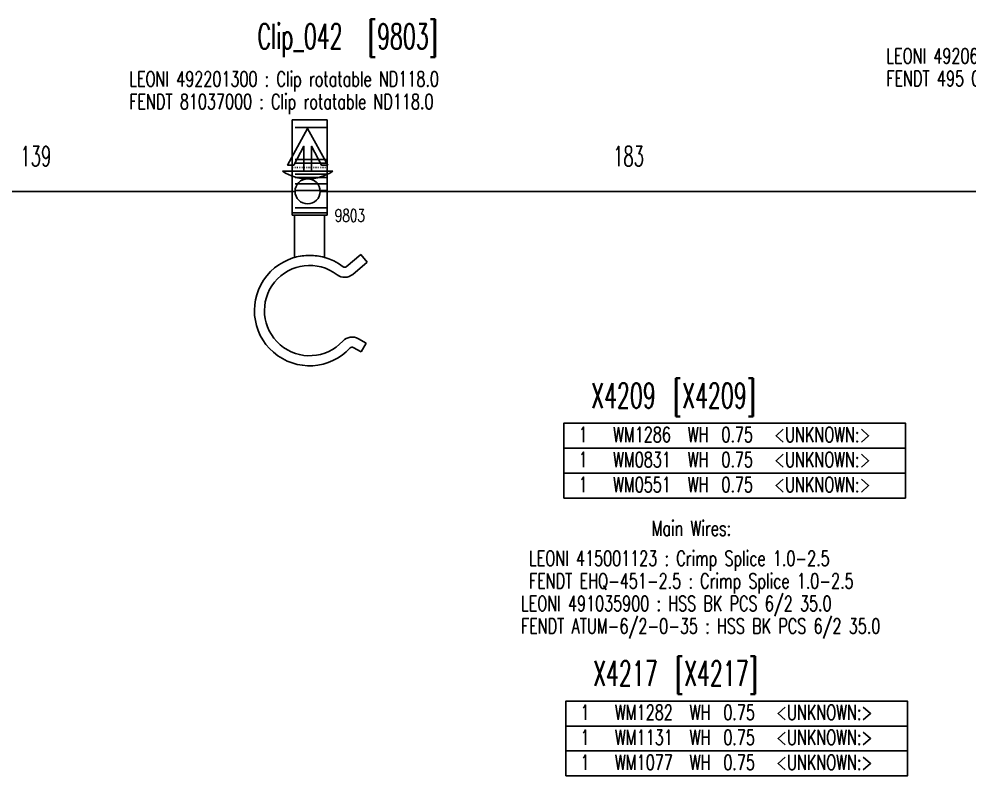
# Model space of a CAD drawing. Header units: millimetres. Extents: x -1 to 4489, y 0 to 1364.
# Drawn here: x 1105.5 to 1294.9, y 753.5 to 904.3 of the extents above; entities that cross this region are included whole.
import ezdxf

# ---------------------------------------------------------------- set-up
doc = ezdxf.new("R2010")
doc.units = ezdxf.units.MM
doc.linetypes.add('DOT', pattern=[0.25, 0, -0.25])
doc.linetypes.add('HIDDEN', pattern=[9.524999999999999, 6.35, -3.175])
doc.layers.add('A_ACHSEN', color=7, linetype='Continuous')
doc.layers.add('DEFAULT_2', color=8, linetype='HIDDEN')
doc.styles.add('HS-BUNDLE-DIMENSION', font='ROMANS.SHX', dxfattribs={"width": 0.6, "height": 4})
doc.styles.add('HS-COMP-DESCRIPTION', font='ROMANS.SHX', dxfattribs={"width": 0.6, "height": 5})
doc.styles.add('HS-NODE', font='ROMANS.SHX', dxfattribs={"width": 0.7, "height": 2.5})
doc.styles.add('HS-PART-NO', font='ROMANS.SHX', dxfattribs={"width": 0.7, "height": 3})
doc.styles.add('HS-WIRE', font='ROMANS.SHX', dxfattribs={"width": 0.7, "height": 3})
doc.linetypes.add('NW_19_FHW_OPEN', pattern='A,0.0001,["=",Standard,S=0.4,R=0,X=0,Y=-0.2],-0.0001,["[]",Standard,S=0.3,R=0,X=-0.05,Y=-0.15],-0.2', length=0.2002)

# ---------------------------------------------------------------- blocks, each defined once
blk = doc.blocks.new('A$C3B52033C')
at = {"color": 7, "linetype": 'Continuous'}
for p, q in [((14.49987809795664, 48.99996592311015), (7.499878097956639, 48.99996592311015)), ((7.499878097956639, 29.99996592311015), (7.499878097956639, 48.99995863321044)), ((14.49987809795664, 29.99996592311015), (14.49987809795664, 48.99995863321044)), ((14.49987809795664, 30.48608773441026), (7.499878097956639, 30.48608773441026)), ((14.49987809795664, 29.99996592311015), (7.499878097956639, 29.99996592311015)), ((18.31313042615682, 19.74732783301044), (21.20496952535666, 22.17386895461038)), ((21.20496952535666, 22.17386895461038), (22.49054474475668, 20.64178006841018)), ((22.49054474475668, 20.64178006841018), (19.59870564555683, 18.21523894681047)), ((20.7209891455567, 5.387479842910238), (22.25820834715694, 4.499965923110153)), ((22.25820834715694, 4.499965923110153), (21.25820834715694, 2.767915115510391)), ((21.25820834715694, 2.767915115510391), (19.7209891455567, 3.655429035310249))]:
    blk.add_line(p, q, dxfattribs=at)
for centre, radius, start, end in [((10.99987809795664, 10.99996592311015), 11, 52.55585779860082, 317.4441422014002), ((10.99987809795664, 10.99996592311015), 9, 52.55585779860082, 317.4441422014002), ((17.99173662125679, 20.1303500546104), 0.5, 232.5558577986008, 310.0000000000024), ((17.99173662125679, 20.1303500546104), 2.5, 232.5558577986008, 310.0000000000024), ((19.4709891455567, 3.222416333410251), 2.5, 60.00000000000279, 137.4441422014002), ((19.4709891455567, 3.222416333410251), 0.5, 60.00000000000279, 137.4441422014002)]:
    blk.add_arc(centre, radius, start, end, dxfattribs=at)
at = {"layer": 'A_ACHSEN', "color": 7, "linetype": 'Continuous'}
for p, q in [((7.999878097956639, 29.99996592311015), (7.999878097956639, 21.58297116731035)), ((13.99987809795664, 29.99996592311015), (13.99987809795664, 21.58297116731035))]:
    blk.add_line(p, q, dxfattribs=at)
at = {"layer": 'A_ACHSEN', "color": 8, "linetype": 'HIDDEN'}
blk.add_arc((10.99987809795664, 10.99996592311015), 11, 74.1733798681031, 105.8266201318969, dxfattribs=at)
at = {"layer": 'DEFAULT_2', "color": 8, "linetype": 'HIDDEN'}
for p, q in [((14.49987809795664, 47.49996592311015), (7.499878097956639, 47.49996592311015)), ((14.49987809795664, 41.07763824381038), (7.499878097956639, 41.07763824381038)), ((14.49987809795664, 40.3935979571105), (7.499878097956639, 40.3935979571105)), ((14.49987809795664, 38.20298006061023), (7.499878097956639, 38.20298006061023)), ((14.49987809795664, 37.51893977401062), (7.499878097956639, 37.51893977401062)), ((14.49987809795664, 36.25077456151041), (7.499878097956639, 36.25077456151041)), ((14.49987809795664, 34.95551424571033), (7.499878097956639, 34.95551424571033)), ((14.49987809795664, 31.49996592311015), (7.499878097956639, 31.49996592311015))]:
    blk.add_line(p, q, dxfattribs=at)
at = {"layer": 'DEFAULT_2', "color": 8, "linetype": 'DOT'}
blk.add_line((7.499878097956639, 39.49996592311015), (14.49987809795664, 39.49996592311015), dxfattribs=at)

msp = doc.modelspace()

# ---------------------------------------------------------------- linework, layer by layer
at = {"color": 5, "linetype": 'Continuous'}
for points in [[(1162.297368, 873.959995), (1162.297368, 878.959995), (1160.297368, 875.209995), (1159.047368, 875.209995), (1163.047368, 882.459995)], [(1163.797368, 873.959995), (1163.797368, 878.959995), (1165.797368, 875.209995), (1167.047368, 875.209995), (1163.047368, 882.459995)], [(1158.047368, 873.959995), (1168.047368, 873.959995)]]:
    msp.add_lwpolyline(points, dxfattribs=at)
at = {"color": 7, "linetype": 'NW_19_FHW_OPEN', "ltscale": 8}
for points in [[(1070.069529, 869.959995), (1160.547368, 869.959995)], [(1165.547368, 869.959995), (1312.813798, 869.959995)]]:
    msp.add_lwpolyline(points, dxfattribs=at)
at = {"color": 7, "linetype": 'Continuous'}
for points in [[(1214.162185, 818.784072), (1214.162185, 823.764072), (1282.262185, 823.764072), (1282.262185, 818.784072), (1214.162185, 818.784072)], [(1214.162185, 813.804072), (1214.162185, 818.784072), (1282.262185, 818.784072), (1282.262185, 813.804072), (1214.162185, 813.804072)], [(1214.162185, 808.824072), (1214.162185, 813.804072), (1282.262185, 813.804072), (1282.262185, 808.824072), (1214.162185, 808.824072)], [(1214.546744, 763.41087), (1214.546744, 768.3908700000001), (1282.646744, 768.3908700000001), (1282.646744, 763.41087), (1214.546744, 763.41087)], [(1214.546744, 758.43087), (1214.546744, 763.41087), (1282.646744, 763.41087), (1282.646744, 758.43087), (1214.546744, 758.43087)], [(1214.546744, 753.45087), (1214.546744, 758.43087), (1282.646744, 758.43087), (1282.646744, 753.45087), (1214.546744, 753.45087)]]:
    msp.add_lwpolyline(points, dxfattribs=at)
msp.add_circle((1163.047368, 869.959995), 2.5, dxfattribs=at)
at = {"color": 5, "linetype": 'Continuous'}
msp.add_arc((1163.047368, 881.5433283333334), 9.083333333333366, 236.6015115320129, 303.3984884679871, dxfattribs=at)

# ---------------------------------------------------------------- block references
msp.add_blockref('A$C3B52033C', (1152.443911399672, 835.2003286407701))

# ---------------------------------------------------------------- texts
at = {"color": 42, "linetype": 'Continuous', "style": 'HS-COMP-DESCRIPTION', "width": 0.6}
for s, p in [('Clip_042', (1153.047368, 898.3534450516872)), ('X4209', (1219.593290857143, 826.764072)), ('X4217', (1219.986531857143, 771.39087))]:
    msp.add_text(s, height=5, dxfattribs=at).set_placement(p)
at = {"color": 5, "linetype": 'Continuous'}
for s, height, style, width, p in [(' [9803]', 5, 'HS-COMP-DESCRIPTION', 0.6, (1173.047368, 898.3534450516872)), ('9803', 2.5, 'HS-NODE', 0.7, (1168.470694025031, 863.909995)), (' [X4209]', 5, 'HS-COMP-DESCRIPTION', 0.6, (1233.879005142857, 826.764072)), ('WM1286 ', 3, 'HS-WIRE', 0.7, (1223.962185, 819.9840720000001)), ('WH ', 3, 'HS-WIRE', 0.7, (1238.862185, 819.9840720000001)), ('0.75 ', 3, 'HS-WIRE', 0.7, (1245.562185, 819.9840720000001)), (' <UNKNOWN:>  ', 3, 'HS-WIRE', 0.7, (1254.662184999999, 819.9840720000001)), ('WM0831 ', 3, 'HS-WIRE', 0.7, (1223.962185, 815.0040720000001)), ('WH ', 3, 'HS-WIRE', 0.7, (1238.862185, 815.0040720000001)), ('0.75 ', 3, 'HS-WIRE', 0.7, (1245.562185, 815.0040720000001)), (' <UNKNOWN:>  ', 3, 'HS-WIRE', 0.7, (1254.662184999999, 815.0040720000001)), ('WM0551 ', 3, 'HS-WIRE', 0.7, (1223.962185, 810.024072)), ('WH ', 3, 'HS-WIRE', 0.7, (1238.862185, 810.024072)), ('0.75 ', 3, 'HS-WIRE', 0.7, (1245.562185, 810.024072)), (' <UNKNOWN:>  ', 3, 'HS-WIRE', 0.7, (1254.662184999999, 810.024072)), (' [X4217]', 5, 'HS-COMP-DESCRIPTION', 0.6, (1234.272246142857, 771.39087)), ('WM1282 ', 3, 'HS-WIRE', 0.7, (1224.346744, 764.6108700000001)), ('WH ', 3, 'HS-WIRE', 0.7, (1239.246744, 764.6108700000001)), ('0.75 ', 3, 'HS-WIRE', 0.7, (1245.946744, 764.6108700000001)), (' <UNKNOWN:>  ', 3, 'HS-WIRE', 0.7, (1255.046744, 764.6108700000001)), ('WM1131 ', 3, 'HS-WIRE', 0.7, (1224.346744, 759.6308700000001)), ('WH ', 3, 'HS-WIRE', 0.7, (1239.246744, 759.6308700000001)), ('0.75 ', 3, 'HS-WIRE', 0.7, (1245.946744, 759.6308700000001)), (' <UNKNOWN:>  ', 3, 'HS-WIRE', 0.7, (1255.046744, 759.6308700000001)), ('WM1077 ', 3, 'HS-WIRE', 0.7, (1224.346744, 754.65087)), ('WH ', 3, 'HS-WIRE', 0.7, (1239.246744, 754.65087)), ('0.75 ', 3, 'HS-WIRE', 0.7, (1245.946744, 754.65087)), (' <UNKNOWN:>  ', 3, 'HS-WIRE', 0.7, (1255.046744, 754.65087))]:
    msp.add_text(s, height=height, dxfattribs=dict(at, style=style, width=width)).set_placement(p)
at = {"color": 200, "linetype": 'Continuous', "style": 'HS-PART-NO', "width": 0.7}
for s, p in [('LEONI 492062910 : Clip tube holder ND22.0', (1278.463798, 895.4530306877141)), ('LEONI 492201300 : Clip rotatable ND118.0', (1127.497368, 890.8534450516872)), ('FENDT 495 02 221 : Clip tube holder ND22.0', (1278.463798, 890.9530306877141)), ('FENDT 81037000 : Clip rotatable ND118.0', (1127.497368, 886.3534450516872)), ('LEONI 415001123 : Crimp Splice 1.0-2.5', (1207.212185, 795.324072)), ('FENDT EHQ-451-2.5 : Crimp Splice 1.0-2.5', (1207.212185, 790.824072)), ('LEONI 491035900 : HSS BK PCS 6/2 35.0', (1205.612185, 786.324072)), ('FENDT ATUM-6/2-0-35 : HSS BK PCS 6/2 35.0', (1205.612185, 781.824072))]:
    msp.add_text(s, height=3, dxfattribs=at).set_placement(p)
at = {"color": 1, "linetype": 'Continuous', "ltscale": 8, "style": 'HS-BUNDLE-DIMENSION', "width": 0.6}
for s, p in [('139', (1105.7606646, 874.959995)), ('183', (1223.95394, 874.959995))]:
    msp.add_text(s, height=4, dxfattribs=at).set_placement(p)
at = {"color": 7, "linetype": 'Continuous', "style": 'HS-WIRE', "width": 0.7}
for p in [(1215.662185, 819.9840720000001), (1215.662185, 815.0040720000001), (1215.662185, 810.024072), (1216.046744, 764.6108700000001), (1216.046744, 759.6308700000001), (1216.046744, 754.65087)]:
    msp.add_text(' 1  ', height=3, dxfattribs=at).set_placement(p)
at = {"color": 1, "linetype": 'Continuous', "style": 'HS-PART-NO', "width": 0.7}
msp.add_text('Main Wires: ', height=3, dxfattribs=at).set_placement((1231.662185, 801.324072))

doc.saveas('drawing.dxf')
